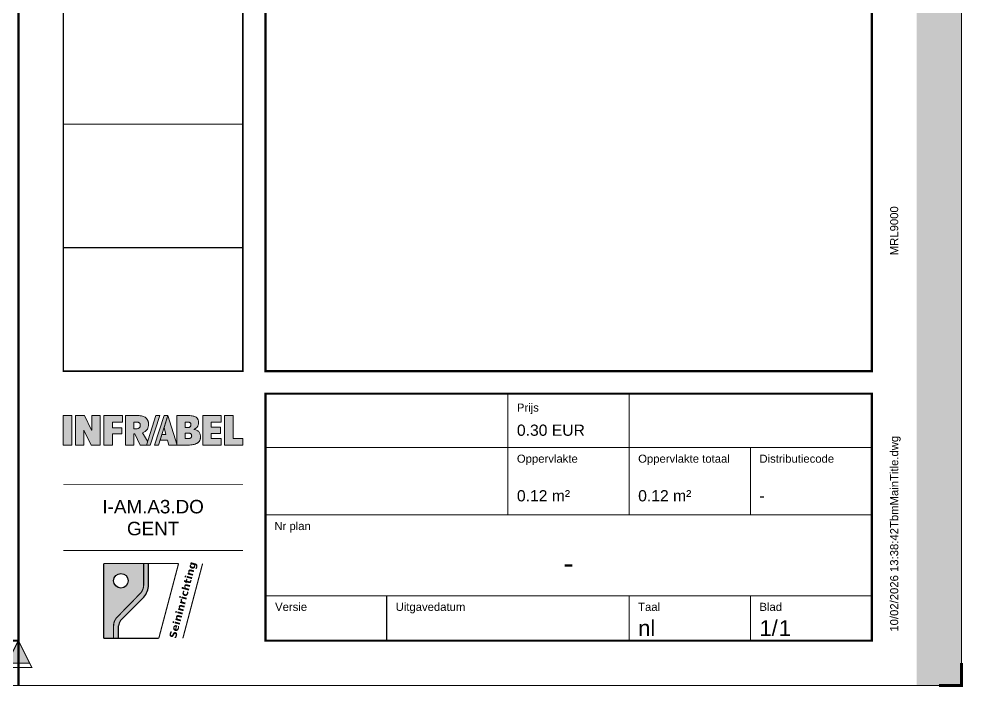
# Model space of a CAD drawing. Header units: inches. Extents: x 0 to 420, y 0 to 297.
# Drawn here: x 210.1 to 420.4, y -0.4 to 148.4 of the extents above; entities that cross this region are included whole.
import ezdxf
from ezdxf.enums import TextEntityAlignment as Align

# ---------------------------------------------------------------- set-up
doc = ezdxf.new("R2010")
doc.units = ezdxf.units.IN
doc.header["$MEASUREMENT"] = 0
doc.layers.add('TBM_PLOT_COLOR', color=7, linetype='Continuous')
doc.styles.get("Standard").update_dxf_attribs({"font": 'isoplus.shx'})
doc.styles.add('TBM', font='arial.ttf')

# ---------------------------------------------------------------- blocks, each defined once
blk = doc.blocks.new('TBM_ARROW')
at = {"color": 9, "const_width": 0.25}
blk.add_lwpolyline([(-3, 4), (3, 4), (0, 10)], close=True, dxfattribs=at)
for points in [[(0, 0), (0, 10)], [(-2.5, 5), (2.5, 5)]]:
    blk.add_lwpolyline(points, dxfattribs=at)
at = {"color": 9}
blk.add_solid([(-2.5, 5), (0, 10), (2.5, 5)], dxfattribs=at)
at = {"color": 7, "style": 'TBM', "flags": 3}
blk.add_attdef('AT_BLOCKVERSION', text='', height=2.5, dxfattribs=at).set_placement((6.72, 1.06), align=Align.MIDDLE_LEFT)
blk = doc.blocks.new('TBM_KA000185')
at = {"color": 7, "linetype": 'Continuous'}
for points, const_width in [([(-420, 0), (0, 0), (0, 297), (-420, 297)], 0.25), ([(-410, 10), (-210, 10), (-210, 287), (-410, 287)], 0.5)]:
    blk.add_lwpolyline(points, close=True, dxfattribs=dict(at, const_width=const_width))
at = {"color": 7, "linetype": 'Continuous', "const_width": 0.5}
blk.add_lwpolyline([(-210, 10), (-210, 0)], dxfattribs=at)
at = {"color": 7, "linetype": 'Continuous'}
blk.add_blockref('TBM_ARROW', (-210, 0), dxfattribs=at)
blk = doc.blocks.new('TBM_TITLE_N')
at = {"color": 7}
for points, const_width in [([(-200, 287), (-20, 287), (-20, 240), (-200, 240)], 0.35), ([(-155, 235), (-20, 235), (-20, 70), (-155, 70)], 0.5), ([(-155, 65), (-20, 65), (-20, 10), (-155, 10)], 0.5), ([(-155, 65), (-20, 65), (-20, 10), (-155, 10)], 0.5)]:
    blk.add_lwpolyline(points, close=True, dxfattribs=dict(at, const_width=const_width))
at = {"color": 7, "linetype": 'Continuous', "const_width": 0.35}
blk.add_lwpolyline([(-200, 70), (-160, 70), (-160, 235), (-200, 235)], close=True, dxfattribs=at)
at = {"color": 7, "const_width": 0.25}
for points in [[(-155, 53), (-20, 53)], [(-155, 38), (-20, 38)], [(-155, 20), (-20, 20)], [(-128, 20), (-128, 10)], [(-74, 20), (-74, 10)], [(-47, 20), (-47, 10)]]:
    blk.add_lwpolyline(points, dxfattribs=at)
at = {"color": 7, "style": 'TBM'}
for s, height, p in [('Nr plan', 1.8, (-153, 35.52)), ('Versie', 1.8, (-152.84, 17.52)), ('Uitgavedatum', 1.8, (-126, 17.52)), ('Taal', 1.8, (-72, 17.52)), ('Blad', 1.8, (-45, 17.52)), ('1/', 3.5, (-45, 12.8))]:
    blk.add_text(s, height=height, dxfattribs=at).set_placement(p, align=Align.MIDDLE_LEFT)
for tag, p in [('AT_LOGIN', (-15, 95.82)), ('AT_DWGNAME', (-15, 35.07)), ('AT_DWGDATE', (-15, 12))]:
    blk.add_attdef(tag, text='', height=1.8, rotation=90, dxfattribs=at).set_placement(p, align=Align.MIDDLE_LEFT)
blk.add_attdef('AT_PLANNUM', text='', height=5, dxfattribs=at).set_placement((-87.5, 27.31), align=Align.MIDDLE_CENTER)
for tag, p in [('AT_VERSION', (-152.84, 12.8)), ('AT_DATE', (-126, 12.8)), ('AT_LANG', (-72, 12.8)), ('AT_PAGES', (-40.7, 12.8))]:
    blk.add_attdef(tag, text='', height=3.5, dxfattribs=at).set_placement(p, align=Align.MIDDLE_LEFT)
for tag, flags, p in [('AT_TITLENUM', 1, (-153, 7.38)), ('AT_BLOCKVERSION', 3, (-153, 3.12))]:
    blk.add_attdef(tag, text='', height=2.5, dxfattribs=dict(at, flags=flags)).set_placement(p, align=Align.MIDDLE_LEFT)
blk = doc.blocks.new('TBM_INFRABEL_C')
at = {"true_color": 0x00bcf0}
for points in [[(-198.11, 60.1), (-200, 60.1), (-200, 53.55), (-198.11, 53.55)], [(-195.29, 60.1), (-197.31, 60.1), (-197.31, 53.55), (-195.42, 53.55), (-195.42, 56.95), (-193.78, 53.55), (-191.76, 53.55), (-191.76, 60.1), (-193.64, 60.1), (-193.64, 56.74)], [(-189.07, 58.67), (-186.84, 58.67), (-186.84, 60.1), (-190.95, 60.1), (-190.95, 53.55), (-189.07, 53.55), (-189.07, 56.02), (-186.99, 56.02), (-186.99, 57.42), (-189.07, 57.42)], [(-177.57, 60.1), (-179.68, 53.55), (-178.81, 53.55), (-178.33, 55.02), (-178.05, 55.91), (-178.05, 55.91), (-177.56, 57.41), (-177.57, 57.44), (-176.7, 60.1)], [(-176.7, 60.1), (-177.56, 57.41), (-177.15, 55.91), (-178.05, 55.91), (-178.33, 55.02), (-178.46, 54.61), (-176.8, 54.61), (-176.51, 53.55), (-174.71, 53.55), (-174.71, 53.85)], [(-168.94, 60.1), (-168.94, 53.55), (-164.83, 53.55), (-164.83, 54.98), (-167.08, 54.98), (-167.08, 56.13), (-164.97, 56.13), (-164.97, 57.53), (-167.08, 57.53), (-167.08, 58.67), (-164.83, 58.67), (-164.83, 60.1)], [(-164.08, 60.1), (-164.08, 53.55), (-160, 53.55), (-160, 54.98), (-162.2, 54.98), (-162.2, 60.1)], [(-174.71, 53.85), (-174.71, 53.55), (-174.61, 53.55)]]:
    blk.add_hatch(color=140, dxfattribs=at).paths.add_polyline_path(points)
h = blk.add_hatch(color=140, dxfattribs=at)
h.paths.add_polyline_path([(-186.17, 60.1), (-186.17, 53.55), (-184.28, 53.55), (-184.28, 56.02), (-184.1, 56.02), (-182.87, 53.55), (-181.51, 53.55), (-181.23, 54.42), (-182.35, 56.31), (-182.2, 56.36), (-182.04, 56.43), (-181.9, 56.5), (-181.77, 56.57), (-181.66, 56.67), (-181.55, 56.77), (-181.45, 56.88), (-181.36, 56.99), (-181.28, 57.12), (-181.21, 57.25), (-181.16, 57.39), (-181.11, 57.54), (-181.07, 57.69), (-181.05, 57.86), (-181.03, 58.03), (-181.02, 58.2), (-181.03, 58.43), (-181.05, 58.54), (-181.06, 58.64), (-181.08, 58.75), (-181.11, 58.84), (-181.14, 58.94), (-181.18, 59.02), (-181.22, 59.11), (-181.26, 59.2), (-181.31, 59.27), (-181.37, 59.35), (-181.43, 59.42), (-181.49, 59.49), (-181.56, 59.56), (-181.63, 59.62), (-181.7, 59.68), (-181.79, 59.73), (-181.88, 59.78), (-181.96, 59.83), (-182.16, 59.91), (-182.37, 59.98), (-182.6, 60.04), (-182.85, 60.07), (-183.11, 60.1), (-183.39, 60.1)])
h.paths.add_polyline_path([(-184.28, 58.67), (-183.65, 58.67), (-183.5, 58.67), (-183.38, 58.64), (-183.3, 58.63), (-183.24, 58.6), (-183.11, 58.55), (-182.99, 58.43), (-182.93, 58.33), (-182.89, 58.26), (-182.86, 58.12), (-182.85, 57.95), (-182.86, 57.78), (-182.89, 57.7), (-182.92, 57.62), (-182.95, 57.55), (-182.98, 57.48), (-183.04, 57.43), (-183.13, 57.34), (-183.22, 57.29), (-183.36, 57.22), (-183.59, 57.18), (-183.72, 57.18), (-184.28, 57.18)], flags=16)
at = {"true_color": 0x005da4}
for points in [[(-179.4, 60.1), (-181.51, 53.55), (-180.63, 53.55), (-178.53, 60.1)], [(-177.57, 60.1), (-179.68, 53.55), (-178.81, 53.55), (-176.7, 60.1)]]:
    blk.add_hatch(color=154, dxfattribs=at).paths.add_polyline_path(points)
at = {"true_color": 0x00bcf0}
h = blk.add_hatch(color=140, dxfattribs=at)
h.paths.add_polyline_path([(-169.94, 56.64), (-170.05, 56.74), (-170.18, 56.82), (-170.31, 56.89), (-170.46, 56.95), (-170.61, 57), (-170.79, 57.02), (-170.96, 57.05), (-170.82, 57.11), (-170.69, 57.17), (-170.57, 57.24), (-170.46, 57.31), (-170.36, 57.39), (-170.28, 57.47), (-170.2, 57.56), (-170.13, 57.65), (-170.07, 57.74), (-170.02, 57.85), (-169.97, 57.95), (-169.94, 58.06), (-169.91, 58.18), (-169.9, 58.3), (-169.89, 58.42), (-169.88, 58.55), (-169.89, 58.75), (-169.91, 58.93), (-169.96, 59.09), (-169.98, 59.18), (-170.02, 59.25), (-170.05, 59.33), (-170.09, 59.4), (-170.14, 59.46), (-170.18, 59.52), (-170.23, 59.58), (-170.29, 59.64), (-170.35, 59.69), (-170.42, 59.73), (-170.56, 59.83), (-170.73, 59.9), (-170.91, 59.97), (-171.11, 60.02), (-171.32, 60.05), (-171.55, 60.08), (-171.81, 60.1), (-172.08, 60.1), (-174.71, 60.1), (-174.71, 53.85), (-174.61, 53.55), (-172.18, 53.55), (-171.88, 53.56), (-171.59, 53.57), (-171.32, 53.61), (-171.06, 53.65), (-170.83, 53.71), (-170.61, 53.78), (-170.4, 53.87), (-170.29, 53.91), (-170.21, 53.96), (-170.12, 54.02), (-170.03, 54.08), (-169.96, 54.14), (-169.89, 54.21), (-169.82, 54.28), (-169.76, 54.36), (-169.7, 54.44), (-169.65, 54.52), (-169.6, 54.6), (-169.56, 54.7), (-169.52, 54.79), (-169.5, 54.9), (-169.48, 55), (-169.46, 55.1), (-169.46, 55.22), (-169.45, 55.34), (-169.46, 55.52), (-169.47, 55.69), (-169.51, 55.86), (-169.55, 56.01), (-169.6, 56.16), (-169.67, 56.29), (-169.75, 56.42), (-169.84, 56.54)])
h.paths.add_polyline_path([(-172.84, 56.23), (-172.21, 56.23), (-172.04, 56.22), (-171.89, 56.2), (-171.83, 56.19), (-171.76, 56.16), (-171.7, 56.13), (-171.64, 56.1), (-171.59, 56.06), (-171.55, 56.02), (-171.51, 55.97), (-171.47, 55.92), (-171.44, 55.86), (-171.43, 55.79), (-171.42, 55.71), (-171.41, 55.63), (-171.42, 55.56), (-171.43, 55.5), (-171.44, 55.44), (-171.45, 55.38), (-171.49, 55.33), (-171.51, 55.28), (-171.56, 55.23), (-171.6, 55.18), (-171.65, 55.14), (-171.71, 55.1), (-171.78, 55.06), (-171.86, 55.04), (-171.94, 55.02), (-172.03, 55), (-172.13, 54.99), (-172.23, 54.98), (-172.84, 54.98)], flags=16)
h.paths.add_polyline_path([(-172.84, 57.44), (-172.84, 58.67), (-172.31, 58.67), (-172.15, 58.66), (-172.02, 58.63), (-171.95, 58.62), (-171.89, 58.6), (-171.83, 58.56), (-171.78, 58.54), (-171.74, 58.5), (-171.7, 58.45), (-171.66, 58.41), (-171.63, 58.36), (-171.62, 58.3), (-171.6, 58.23), (-171.58, 58.16), (-171.58, 58.08), (-171.59, 58), (-171.6, 57.92), (-171.62, 57.85), (-171.64, 57.79), (-171.68, 57.73), (-171.71, 57.67), (-171.76, 57.63), (-171.81, 57.59), (-171.87, 57.55), (-171.92, 57.52), (-171.99, 57.49), (-172.05, 57.47), (-172.19, 57.45), (-172.34, 57.44)], flags=16)
at = {"color": 140, "lineweight": 0, "true_color": 0x00bcf0}
for points in [[(-200, 53.55), (-198.11, 53.55), (-198.11, 60.1), (-200, 60.1), (-200, 53.55)], [(-193.64, 60.1), (-193.64, 56.85), (-193.69, 56.84), (-195.29, 60.1), (-197.31, 60.1), (-197.31, 53.55), (-195.42, 53.55), (-195.42, 56.86), (-195.39, 56.88), (-193.78, 53.55), (-191.76, 53.55), (-191.76, 60.1), (-193.64, 60.1)], [(-190.95, 53.55), (-189.07, 53.55), (-189.07, 56.02), (-186.99, 56.02), (-186.99, 57.42), (-189.07, 57.42), (-189.07, 58.67), (-186.84, 58.67), (-186.84, 60.1), (-190.95, 60.1), (-190.95, 53.55)], [(-174.61, 53.55), (-176.7, 60.1), (-177.57, 57.44), (-177.15, 55.91), (-178.05, 55.91), (-178.46, 54.61), (-176.8, 54.61), (-176.51, 53.55), (-174.61, 53.55)], [(-170.96, 57.05), (-170.96, 57.05), (-170.82, 57.11), (-170.69, 57.17), (-170.57, 57.24), (-170.46, 57.31), (-170.36, 57.39), (-170.28, 57.47), (-170.2, 57.56), (-170.13, 57.65), (-170.07, 57.74), (-170.02, 57.85), (-169.97, 57.95), (-169.94, 58.06), (-169.91, 58.18), (-169.9, 58.3), (-169.89, 58.42), (-169.88, 58.55), (-169.88, 58.55), (-169.89, 58.75), (-169.91, 58.93), (-169.96, 59.09), (-169.98, 59.18), (-170.02, 59.25), (-170.05, 59.33), (-170.09, 59.4), (-170.14, 59.46), (-170.18, 59.52), (-170.23, 59.58), (-170.29, 59.64), (-170.35, 59.69), (-170.42, 59.73), (-170.56, 59.83), (-170.73, 59.9), (-170.91, 59.97), (-171.11, 60.02), (-171.32, 60.05), (-171.55, 60.08), (-171.81, 60.1), (-172.08, 60.1), (-174.71, 60.1), (-174.71, 53.55), (-172.18, 53.55), (-172.18, 53.55), (-171.88, 53.56), (-171.59, 53.57), (-171.32, 53.61), (-171.06, 53.65), (-170.83, 53.71), (-170.61, 53.78), (-170.4, 53.87), (-170.29, 53.91), (-170.21, 53.96), (-170.12, 54.02), (-170.03, 54.08), (-169.96, 54.14), (-169.89, 54.21), (-169.82, 54.28), (-169.76, 54.36), (-169.7, 54.44), (-169.65, 54.52), (-169.6, 54.6), (-169.56, 54.7), (-169.52, 54.79), (-169.5, 54.9), (-169.48, 55), (-169.46, 55.1), (-169.46, 55.22), (-169.45, 55.34), (-169.45, 55.34), (-169.46, 55.52), (-169.47, 55.69), (-169.51, 55.86), (-169.55, 56.01), (-169.6, 56.16), (-169.67, 56.29), (-169.75, 56.42), (-169.84, 56.54), (-169.94, 56.64), (-170.05, 56.74), (-170.18, 56.82), (-170.31, 56.89), (-170.46, 56.95), (-170.61, 57), (-170.79, 57.02), (-170.96, 57.05), (-170.96, 57.05)], [(-168.94, 53.55), (-164.83, 53.55), (-164.83, 54.98), (-167.08, 54.98), (-167.08, 56.13), (-164.97, 56.13), (-164.97, 57.53), (-167.08, 57.53), (-167.08, 58.67), (-164.83, 58.67), (-164.83, 60.1), (-168.94, 60.1), (-168.94, 53.55)], [(-162.2, 54.98), (-162.2, 60.1), (-164.08, 60.1), (-164.08, 53.55), (-160, 53.55), (-160, 54.98), (-162.2, 54.98)], [(-184.28, 57.18), (-184.28, 58.67), (-183.65, 58.67), (-183.65, 58.67), (-183.56, 58.67), (-183.46, 58.66), (-183.38, 58.64), (-183.3, 58.63), (-183.24, 58.6), (-183.17, 58.57), (-183.11, 58.53), (-183.05, 58.5), (-183, 58.44), (-182.97, 58.39), (-182.93, 58.33), (-182.9, 58.27), (-182.88, 58.2), (-182.86, 58.12), (-182.85, 58.05), (-182.85, 57.96), (-182.85, 57.96), (-182.85, 57.86), (-182.86, 57.78), (-182.89, 57.7), (-182.92, 57.62), (-182.95, 57.55), (-182.98, 57.48), (-183.04, 57.43), (-183.09, 57.38), (-183.15, 57.33), (-183.22, 57.29), (-183.29, 57.26), (-183.37, 57.22), (-183.44, 57.21), (-183.54, 57.19), (-183.62, 57.18), (-183.72, 57.18), (-184.28, 57.18)], [(-172.84, 58.67), (-172.31, 58.67), (-172.31, 58.67), (-172.15, 58.66), (-172.02, 58.63), (-171.95, 58.62), (-171.89, 58.6), (-171.83, 58.56), (-171.78, 58.54), (-171.74, 58.5), (-171.7, 58.45), (-171.66, 58.41), (-171.63, 58.36), (-171.62, 58.3), (-171.6, 58.23), (-171.58, 58.16), (-171.58, 58.08), (-171.58, 58.08), (-171.59, 58), (-171.6, 57.92), (-171.62, 57.85), (-171.64, 57.79), (-171.68, 57.73), (-171.71, 57.67), (-171.76, 57.63), (-171.81, 57.59), (-171.87, 57.55), (-171.92, 57.52), (-171.99, 57.49), (-172.05, 57.47), (-172.19, 57.45), (-172.34, 57.44), (-172.84, 57.44), (-172.84, 58.67)], [(-172.84, 54.98), (-172.84, 56.23), (-172.21, 56.23), (-172.21, 56.23), (-172.04, 56.22), (-171.89, 56.2), (-171.83, 56.19), (-171.76, 56.16), (-171.7, 56.13), (-171.64, 56.1), (-171.59, 56.06), (-171.55, 56.02), (-171.51, 55.97), (-171.47, 55.92), (-171.44, 55.86), (-171.43, 55.79), (-171.42, 55.71), (-171.41, 55.63), (-171.41, 55.63), (-171.42, 55.56), (-171.43, 55.5), (-171.44, 55.44), (-171.45, 55.38), (-171.49, 55.33), (-171.51, 55.28), (-171.56, 55.23), (-171.6, 55.18), (-171.65, 55.14), (-171.71, 55.1), (-171.78, 55.06), (-171.86, 55.04), (-171.94, 55.02), (-172.03, 55), (-172.13, 54.99), (-172.23, 54.98), (-172.84, 54.98)]]:
    blk.add_lwpolyline(points, close=True, dxfattribs=at)
for points in [[(-182.35, 56.31), (-182.35, 56.31), (-182.2, 56.36), (-182.04, 56.43), (-181.9, 56.5), (-181.77, 56.57), (-181.66, 56.67), (-181.55, 56.77), (-181.45, 56.88), (-181.36, 56.99), (-181.28, 57.12), (-181.21, 57.25), (-181.16, 57.39), (-181.11, 57.54), (-181.07, 57.69), (-181.05, 57.86), (-181.03, 58.03), (-181.02, 58.2), (-181.02, 58.2), (-181.03, 58.43), (-181.05, 58.54), (-181.06, 58.64), (-181.08, 58.75), (-181.11, 58.84), (-181.14, 58.94), (-181.18, 59.02), (-181.22, 59.11), (-181.26, 59.2), (-181.31, 59.27), (-181.37, 59.35), (-181.43, 59.42), (-181.49, 59.49), (-181.56, 59.56), (-181.63, 59.62), (-181.7, 59.68), (-181.79, 59.73), (-181.88, 59.78), (-181.96, 59.83), (-182.16, 59.91), (-182.37, 59.98), (-182.6, 60.04), (-182.85, 60.07), (-183.11, 60.1), (-183.39, 60.1), (-186.17, 60.1), (-186.17, 53.55), (-184.28, 53.55), (-184.28, 56.02), (-184.1, 56.02), (-182.87, 53.55), (-180.71, 53.55)], [(-181.23, 54.42), (-182.35, 56.31), (-182.35, 56.31)]]:
    blk.add_lwpolyline(points, dxfattribs=at)
at = {"color": 154, "lineweight": 0, "true_color": 0x005da4}
for points in [[(-179.4, 60.1), (-181.51, 53.55), (-180.63, 53.55), (-178.53, 60.1), (-179.4, 60.1)], [(-177.57, 60.1), (-179.68, 53.55), (-178.81, 53.55), (-176.7, 60.1), (-177.57, 60.1)]]:
    blk.add_lwpolyline(points, close=True, dxfattribs=at)
at = {"color": 7, "style": 'TBM', "flags": 3}
blk.add_attdef('AT_BLOCKVERSION', text='', height=2.5, dxfattribs=at).set_placement((-200, 49.46), align=Align.MIDDLE_LEFT)
blk = doc.blocks.new('TBM_SERVICE2')
at = {"color": 7, "linetype": 'Continuous', "const_width": 0.18}
for points in [[(-200, 44.72), (-160, 44.72)], [(-200, 30.08), (-160, 30.08)]]:
    blk.add_lwpolyline(points, dxfattribs=at)
at = {"color": 7, "style": 'TBM'}
for tag, p in [('AT_SERVICE1', (-180, 39.84)), ('AT_SERVICE2', (-180, 34.96))]:
    blk.add_attdef(tag, text='', height=3, dxfattribs=at).set_placement(p, align=Align.MIDDLE_CENTER)
at = {"color": 7, "style": 'TBM', "flags": 3}
blk.add_attdef('AT_BLOCKVERSION', text='', height=2.5, dxfattribs=at).set_placement((-194.36, 27.04), align=Align.MIDDLE_LEFT)
blk = doc.blocks.new('TBM_LOGO_SI_N')
h = blk.add_hatch(color=152)
h.paths.add_polyline_path([(-182.11, 22.4), (-182.11, 27.17), (-191.01, 27.17), (-191.01, 10.51), (-188.8, 10.51), (-188.8, 13.3, -0.195706), (-188.02, 15.22), (-182.89, 20.48, 0.195706)])
h.paths.add_polyline_path([(-188.8, 23.34, -1), (-185.56, 23.34, -1)], flags=16)
blk.add_hatch(color=253).paths.add_polyline_path([(-181.01, 27.17), (-182.11, 27.17), (-182.11, 22.4, -0.195706), (-182.89, 20.48), (-188.02, 15.22, 0.195706), (-188.8, 13.3), (-188.8, 10.51), (-187.7, 10.51), (-187.7, 13.3, -0.195706), (-187.23, 14.45), (-182.1, 19.71, 0.195706), (-181.01, 22.4)])
at = {"color": 7, "const_width": 0.25}
for points in [[(-191.01, 27.17), (-174.33, 27.17)], [(-191.01, 10.51), (-191.01, 27.17)], [(-182.11, 22.4), (-182.11, 27.17)], [(-174.33, 27.17), (-178.74, 10.51)], [(-168.98, 27.17), (-173.38, 10.51)], [(-188.02, 15.22), (-182.89, 20.48)], [(-188.8, 10.51), (-188.8, 13.3)], [(-178.74, 10.51), (-191.01, 10.51)]]:
    blk.add_lwpolyline(points, dxfattribs=at)
at = {"color": 7}
for points in [[(-181.01, 22.4), (-181.01, 27.17)], [(-187.23, 14.45), (-182.1, 19.71)], [(-187.7, 10.51), (-187.7, 13.3)]]:
    blk.add_lwpolyline(points, dxfattribs=at)
at = {"color": 7, "const_width": 0.25}
for points in [[(-182.89, 20.48, 0.195706), (-182.11, 22.4)], [(-188.02, 15.22, 0.195706), (-188.8, 13.3)]]:
    blk.add_lwpolyline(points, format="xyb", dxfattribs=at)
at = {"color": 7}
for points in [[(-182.1, 19.71, 0.195706), (-181.01, 22.4)], [(-187.23, 14.45, 0.195706), (-187.7, 13.3)]]:
    blk.add_lwpolyline(points, format="xyb", dxfattribs=at)
blk.add_circle((-187.18, 23.34), 1.62)
at = {"insert": (-176.48, 10.79), "char_height": 1.6205, "width": 166.8723, "attachment_point": 1, "rotation": 75.1122}
blk.add_mtext('{\\fVerdana|b1|i0|c0|p34;Seininrichting}', dxfattribs=at)
at = {"color": 7, "style": 'TBM', "flags": 3}
blk.add_attdef('AT_BLOCKVERSION', text='', height=2.5, dxfattribs=at).set_placement((-198.54, 7.02), align=Align.MIDDLE_LEFT)
blk = doc.blocks.new('TBM_COLORBAR06')
at = {"linetype": 'Continuous'}
blk.add_hatch(color=35, dxfattribs=at).paths.add_polyline_path([(0, 297), (-10, 297), (-10, 0), (0, 0)])
at = {"color": 7, "style": 'TBM', "flags": 3}
blk.add_attdef('AT_BLOCKVERSION', text='', height=2.5, dxfattribs=at).set_placement((-24.6, -7.63), align=Align.MIDDLE_LEFT)
blk = doc.blocks.new('TBM_SIGNATURE06_N')
at = {"color": 7, "linetype": 'Continuous', "const_width": 0.35}
blk.add_lwpolyline([(-200, 70), (-160, 70), (-160, 235), (-200, 235)], close=True, dxfattribs=at)
at = {"color": 7, "linetype": 'Continuous', "const_width": 0.25}
for points in [[(-200, 207.5), (-160, 207.5)], [(-200, 180), (-160, 180)], [(-200, 152.5), (-160, 152.5)], [(-200, 125), (-160, 125)], [(-200, 97.5), (-160, 97.5)]]:
    blk.add_lwpolyline(points, dxfattribs=at)
at = {"color": 7, "style": 'TBM'}
for tag, p in [('AT_FUNCTION1', (-198.36, 231.61)), ('AT_GRADE1', (-198.34, 228.25)), ('AT_DATE1', (-198.41, 211.98)), ('AT_NAME1', (-198.41, 208.62)), ('AT_FUNCTION2', (-198.36, 204.11)), ('AT_GRADE2', (-198.34, 200.75)), ('AT_DATE2', (-198.41, 184.48)), ('AT_NAME2', (-198.41, 181.12)), ('AT_FUNCTION3', (-198.36, 176.61)), ('AT_GRADE3', (-198.34, 173.25)), ('AT_DATE3', (-198.41, 156.98)), ('AT_NAME3', (-198.41, 153.62)), ('AT_FUNCTION4', (-198.36, 149.11)), ('AT_GRADE4', (-198.34, 145.75)), ('AT_DATE4', (-198.41, 129.48)), ('AT_NAME4', (-198.41, 126.12)), ('AT_FUNCTION5', (-198.36, 121.61)), ('AT_GRADE5', (-198.34, 118.25)), ('AT_DATE5', (-198.41, 101.98)), ('AT_NAME5', (-198.41, 98.62)), ('AT_FUNCTION6', (-198.36, 94.11)), ('AT_GRADE6', (-198.34, 90.75)), ('AT_DATE6', (-198.41, 74.48)), ('AT_NAME6', (-198.41, 71.12))]:
    blk.add_attdef(tag, p, '', height=1.8, dxfattribs=at)
for tag, p in [('AT_SIGNATURE1', (-180, 220.56)), ('AT_SIGNATURE2', (-180, 193.06)), ('AT_SIGNATURE3', (-180, 165.56)), ('AT_SIGNATURE4', (-180, 138.06)), ('AT_SIGNATURE5', (-180, 110.56)), ('AT_SIGNATURE6', (-180, 83.06))]:
    blk.add_attdef(tag, text='', height=1.8, dxfattribs=at).set_placement(p, align=Align.MIDDLE_CENTER)
for tag, flags, p in [('AT_TITLENUM', 1, (-198, 66.6)), ('AT_BLOCKVERSION', 3, (-198, 62.34))]:
    blk.add_attdef(tag, text='', height=2.5, dxfattribs=dict(at, flags=flags)).set_placement(p, align=Align.MIDDLE_LEFT)
blk = doc.blocks.new('TBM_SURF_N')
at = {"color": 7, "const_width": 0.25}
blk.add_lwpolyline([(-101, 38), (-74, 38), (-74, 53), (-101, 53)], close=True, dxfattribs=at)
at = {"color": 7, "style": 'TBM'}
blk.add_text('Oppervlakte', height=1.8, dxfattribs=at).set_placement((-99, 50.52), align=Align.MIDDLE_LEFT)
blk.add_attdef('AT_SURF', text='', height=2.5, dxfattribs=at).set_placement((-99, 42.26), align=Align.MIDDLE_LEFT)
for tag, flags, p in [('AT_TITLENUM', 1, (-99, 35)), ('AT_BLOCKVERSION', 3, (-99, 30.74))]:
    blk.add_attdef(tag, text='', height=2.5, dxfattribs=dict(at, flags=flags)).set_placement(p, align=Align.MIDDLE_LEFT)
blk = doc.blocks.new('TBM_SURFTOT_N')
at = {"color": 7, "const_width": 0.25}
blk.add_lwpolyline([(-74, 38), (-47, 38), (-47, 53), (-74, 53)], close=True, dxfattribs=at)
at = {"color": 7, "style": 'TBM'}
blk.add_text('Oppervlakte totaal', height=1.8, dxfattribs=at).set_placement((-72, 50.52), align=Align.MIDDLE_LEFT)
blk.add_attdef('AT_SURFTOT', text='', height=2.5, dxfattribs=at).set_placement((-72, 42.26), align=Align.MIDDLE_LEFT)
for tag, flags, p in [('AT_TITLENUM', 1, (-72, 35)), ('AT_BLOCKVERSION', 3, (-72, 30.74))]:
    blk.add_attdef(tag, text='', height=2.5, dxfattribs=dict(at, flags=flags)).set_placement(p, align=Align.MIDDLE_LEFT)
blk = doc.blocks.new('TBM_DISTR_N')
at = {"color": 7, "const_width": 0.25}
blk.add_lwpolyline([(-47, 38), (-20, 38), (-20, 53), (-47, 53)], close=True, dxfattribs=at)
at = {"color": 7, "style": 'TBM'}
blk.add_text('Distributiecode', height=1.8, dxfattribs=at).set_placement((-45, 50.52), align=Align.MIDDLE_LEFT)
blk.add_attdef('AT_DISTR', text='', height=2.5, dxfattribs=at).set_placement((-45, 42.26), align=Align.MIDDLE_LEFT)
for tag, flags, p in [('AT_TITLENUM', 1, (-45, 35)), ('AT_BLOCKVERSION', 3, (-45, 30.74))]:
    blk.add_attdef(tag, text='', height=2.5, dxfattribs=dict(at, flags=flags)).set_placement(p, align=Align.MIDDLE_LEFT)
blk = doc.blocks.new('TBM_PRICE_N')
at = {"color": 7, "const_width": 0.25}
blk.add_lwpolyline([(-101, 65), (-74, 65), (-74, 53), (-101, 53)], close=True, dxfattribs=at)
at = {"color": 7, "style": 'TBM'}
blk.add_text('Prijs', height=1.8, dxfattribs=at).set_placement((-99, 61))
blk.add_attdef('AT_PRICE', text='', height=2.5, dxfattribs=at).set_placement((-99, 56.86), align=Align.MIDDLE_LEFT)
for tag, flags, p in [('AT_TITLENUM', 1, (-99, 49.6)), ('AT_BLOCKVERSION', 3, (-99, 45.34))]:
    blk.add_attdef(tag, text='', height=2.5, dxfattribs=dict(at, flags=flags)).set_placement(p, align=Align.MIDDLE_LEFT)
blk = doc.blocks.new('TBM_INFO_INVISIBLE')
at = {"color": 7}
blk.add_lwpolyline([(0, 5, 0.7, 0.7, 0), (0, 0, 0.7, 0.7, 0), (-5, 0, 0, 0, 0)], format="xyseb", dxfattribs=at)
at = {"color": 7, "style": 'TBM', "flags": 1}
for tag, p, height in [('AT_KLASNUM', (-186.17, 265.08), 2.5), ('AT_PLANNUM_N_710', (-186.12, 260.35), 2.5), ('AT_LANG', (-137.12, 260.35), 2.5), ('AT_FUNCTION1', (-37.67, 259.59), 1.8), ('AT_SSPSS', (-88.6, 258.13), 2.5), ('AT_PLANNUM_F_710', (-186.12, 255.35), 2.5), ('AT_PAGE', (-137.12, 255.35), 2.5), ('AT_GRADE1', (-37.65, 256.24), 1.8), ('AT_SIGNATURE1', (-14.14, 255.7), 1.8), ('AT_SSPSS_S', (-88.6, 253.13), 2.5), ('AT_DATE1', (-37.71, 253.14), 1.8), ('AT_PLANNUM', (-186.12, 250.35), 2.5), ('AT_PAGES', (-137.12, 250.35), 2.5), ('AT_SSPSSDATE', (-88.6, 248.13), 2.5), ('AT_NAME1', (-37.71, 250.35), 1.8), ('AT_VERSION', (-186.12, 245.35), 2.5), ('AT_SURF', (-137.12, 245.35), 2.5), ('AT_FUNCTION2', (-37.67, 245.84), 1.8), ('AT_SSPSS_LIGNES', (-88.6, 243.13), 2.5), ('AT_GRADE2', (-37.65, 242.49), 1.8), ('AT_DATE', (-186.12, 240.35), 2.5), ('AT_SURFTOT', (-137.12, 240.35), 2.5), ('AT_SIGNATURE2', (-14.14, 241.95), 1.8), ('AT_SSPSS_SUBTIT', (-88.6, 238.13), 2.5), ('AT_DATE2', (-37.71, 239.39), 1.8), ('AT_LOGIN', (-186.12, 235.35), 2.5), ('AT_DWGDATE', (-137.12, 235.35), 2.5), ('AT_NAME2', (-37.71, 236.6), 1.8), ('AT_SSPSS_VOLT', (-88.6, 233.13), 2.5), ('AT_FUNCTION3', (-37.67, 232.09), 1.8), ('AT_DWGNAME', (-186.12, 230.35), 2.5), ('AT_DISTR', (-137.12, 230.35), 2.5), ('AT_DOCTYPE', (-88.6, 228.53), 2.5), ('AT_GRADE3', (-37.65, 228.74), 1.8), ('AT_SIGNATURE3', (-14.14, 228.2), 1.8), ('AT_SERVICE1', (-186.12, 225.35), 2.5), ('AT_STATUS', (-137.12, 225.35), 2.5), ('AT_DATE3', (-37.71, 225.64), 1.8), ('AT_VAR', (-88.6, 223.53), 2.5), ('AT_SERVICE2', (-186.12, 220.35), 2.5), ('AT_SPECNUM', (-137.12, 220.46), 2.5), ('AT_NAME3', (-37.71, 222.85), 1.8), ('AT_SPECIALITY_N', (-88.6, 218.53), 2.5), ('AT_FUNCTION4', (-37.67, 218.34), 1.8), ('AT_SERVICE3', (-186.12, 215.35), 2.5), ('AT_ORDRENUM', (-137.12, 215.35), 2.5), ('AT_GRADE4', (-37.65, 214.99), 1.8), ('AT_CATEGORY_N', (-88.6, 213.53), 2.5), ('AT_SIGNATURE4', (-14.14, 214.45), 1.8), ('AT_PRICE', (-186.12, 210.35), 2.5), ('AT_DOCSTATUS', (-137.12, 210.35), 2.5), ('AT_DATE4', (-37.71, 211.89), 1.8), ('AT_SUBCATEGORY_N', (-88.6, 208.53), 2.5), ('AT_NAME4', (-37.71, 209.1), 1.8), ('AT_SCALE', (-186.12, 205.35), 2.5), ('AT_TRAV_511A', (-137.12, 205.25), 2.5), ('AT_SUBJECT_N', (-88.6, 203.53), 2.5), ('AT_FUNCTION5', (-37.67, 204.59), 1.8), ('AT_NN_511A', (-137.12, 201.54), 2.5), ('AT_MATERIAL_N', (-186.12, 200.35), 2.5), ('AT_GRADE5', (-37.65, 201.24), 1.8), ('AT_SIGNATURE5', (-14.14, 200.7), 1.8), ('AT_DOSS_511A', (-137.12, 197.75), 2.5), ('AT_SPECIALITY_F', (-88.6, 198.3), 2.5), ('AT_DATE5', (-37.71, 198.14), 1.8), ('AT_MATERIAL_F', (-186.12, 195.35), 2.5), ('AT_CATEGORY_F', (-88.6, 193.3), 2.5), ('AT_NAME5', (-37.71, 195.35), 1.8), ('AT_DOSSING_511A', (-137.12, 192.72), 2.5), ('AT_SETID', (-186.12, 190.35), 2.5), ('AT_DOSSIER', (-137.12, 188.93), 2.5), ('AT_FUNCTION6', (-37.67, 190.84), 1.8), ('AT_SUBCATEGORY_F', (-88.6, 188.3), 2.5), ('AT_GRADE6', (-37.65, 187.49), 1.8), ('AT_SIGNATURE6', (-14.14, 186.95), 1.8), ('AT_DATA_ZONE_N', (-186.12, 183.77), 2.5), ('AT_DATA_ZONE_F', (-137.12, 183.77), 2.5), ('AT_SUBJECT_F', (-88.6, 183.3), 2.5), ('AT_DATE6', (-37.71, 184.39), 1.8), ('AT_NAME6', (-37.71, 181.6), 1.8), ('AT_DATA_LINENUM_N', (-186.12, 178.77), 2.5), ('AT_DATA_LINENUM_F', (-137.12, 178.77), 2.5), ('AT_SPECIALITY_CODE', (-88.6, 179.01), 2.5), ('AT_FUNCTION7', (-37.67, 177.09), 1.8), ('AT_DATA_STATION_N', (-186.12, 173.77), 2.5), ('AT_DATA_STATION_F', (-137.12, 173.77), 2.5), ('AT_CATEGORY_CODE', (-88.6, 174.01), 2.5), ('AT_GRADE7', (-37.65, 173.74), 1.8), ('AT_SIGNATURE7', (-14.14, 173.2), 1.8), ('AT_DATE7', (-37.71, 170.64), 1.8), ('AT_DATA_BLOCKNUM_N', (-186.12, 168.77), 2.5), ('AT_DATA_BLOCKNUM_F', (-137.12, 168.77), 2.5), ('AT_SUBCATEGORY_CODE', (-88.6, 169.01), 2.5), ('AT_NAME7', (-37.71, 167.85), 1.8), ('AT_DATA_LINESECTION_N', (-186.12, 163.77), 2.5), ('AT_DATA_LINESECTION_F', (-137.12, 163.77), 2.5), ('AT_SUBJECT_CODE', (-88.6, 164.01), 2.5), ('AT_FUNCTION8', (-37.67, 163.34), 1.8), ('AT_DATA_BUILDING_N', (-186.12, 158.77), 2.5), ('AT_DATA_BUILDING_F', (-137.12, 158.77), 2.5), ('AT_STATION_CODE', (-88.6, 159.01), 2.5), ('AT_GRADE8', (-37.65, 159.99), 1.8), ('AT_SIGNATURE8', (-14.14, 159.45), 1.8), ('AT_DATE8', (-37.71, 156.89), 1.8), ('AT_DATA_ADDRESS_N', (-186.12, 153.77), 2.5), ('AT_DATA_ADDRESS_F', (-137.12, 153.77), 2.5), ('AT_KB', (-88.6, 154.71), 2.5), ('AT_NAME8', (-37.71, 154.1), 1.8), ('AT_LINE_CODE', (-88.6, 149.71), 2.5), ('AT_FUNCTION9', (-37.67, 149.59), 1.8), ('AT_DATA_CITY_N', (-186.12, 148.77), 2.5), ('AT_DATA_CITY_F', (-137.12, 148.77), 2.5), ('AT_DATA_LINESECTION', (-88.6, 144.71), 2.5), ('AT_GRADE9', (-37.65, 146.24), 1.8), ('AT_SIGNATURE9', (-14.14, 145.7), 1.8), ('AT_DATA_DESC_N', (-186.12, 143.77), 2.5), ('AT_DATA_DESC_F', (-137.12, 143.77), 2.5), ('AT_DATE9', (-37.71, 143.14), 1.8), ('AT_DATA_DESC_LONG_N', (-186.12, 138.77), 2.5), ('AT_DATA_DESC_LONG_F', (-137.12, 138.77), 2.5), ('AT_DATA_TYPE_710', (-89.16, 140.33), 2.5), ('AT_NAME9', (-37.71, 140.35), 1.8), ('AT_DATA_RANG_710', (-89.16, 135.33), 2.5), ('AT_FUNCTION10', (-37.67, 135.84), 1.8), ('AT_DATA_DESC1_N', (-186.12, 133.77), 2.5), ('AT_DATA_DESC1_F', (-137.12, 133.77), 2.5), ('AT_DATA_ROOSTER_710', (-89.16, 130.33), 2.5), ('AT_GRADE10', (-37.65, 132.49), 1.8), ('AT_SIGNATURE10', (-14.14, 131.95), 1.8), ('AT_DATA_DESC2_N', (-186.12, 128.77), 2.5), ('AT_DATA_DESC2_F', (-137.12, 128.77), 2.5), ('AT_DATE10', (-37.71, 129.39), 1.8), ('AT_NAME10', (-37.71, 126.6), 1.8), ('AT_DATA_DESC3_N', (-186.12, 123.77), 2.5), ('AT_DATA_DESC3_F', (-137.12, 123.77), 2.5), ('AT_DATA_GRADE_710', (-89.16, 125.33), 2.5), ('AT_DATA_GRILLE_710', (-89.16, 120.33), 2.5), ('AT_FUNCTION11', (-37.67, 122.09), 1.8), ('AT_DATA_DESC4_N', (-186.12, 119.21), 2.5), ('AT_DATA_DESC4_F', (-137.12, 119.21), 2.5), ('AT_GRADE11', (-37.65, 118.74), 1.8), ('AT_SIGNATURE11', (-14.14, 118.2), 1.8), ('AT_DATA_KM', (-89.16, 115.82), 2.5), ('AT_DATA_DESC5_N', (-186.12, 114.21), 2.5), ('AT_DATA_DESC5_F', (-137.12, 114.21), 2.5), ('AT_DATE11', (-37.82, 115.64), 1.8), ('AT_NAME11', (-37.82, 112.85), 1.8), ('AT_DATA_DESC6_N', (-186.12, 109.21), 2.5), ('AT_DATA_DESC6_F', (-137.12, 109.21), 2.5), ('AT_DATA_LINEDESC', (-89.16, 110.82), 2.5), ('AT_FUNCTION12', (-37.77, 108.34), 1.8), ('AT_OBSOLETE', (-89.16, 105.82), 2.5), ('AT_DATA_DESC7_N', (-186.12, 104.21), 2.5), ('AT_DATA_DESC7_F', (-137.12, 104.21), 2.5), ('AT_GRADE12', (-37.75, 104.99), 1.8), ('AT_SIGNATURE12', (-14.25, 104.45), 1.8), ('AT_REFNUM', (-89.16, 100.82), 2.5), ('AT_DATE12', (-37.82, 101.89), 1.8), ('AT_DATA_DESC8_N', (-186.12, 99.21), 2.5), ('AT_DATA_DESC8_F', (-137.12, 99.21), 2.5), ('AT_NAME12', (-37.82, 99.1), 1.8), ('AT_DATA_DESC9_N', (-186.12, 94.21), 2.5), ('AT_DATA_DESC9_F', (-137.12, 94.21), 2.5), ('AT_BUILDING_CODE', (-89.16, 95.82), 2.5), ('AT_DATE_SIGNED', (-38.27, 95.77), 1.8), ('AT_NAME_SIGNED', (-38.27, 92.98), 1.8), ('AT_PARCEL_CODE', (-89.16, 90.82), 2.5), ('AT_DATA_DESC10_N', (-186.12, 89.21), 2.5), ('AT_DATA_DESC10_F', (-137.12, 89.21), 2.5), ('AT_DATE_VERIFIED', (-38.44, 89.89), 1.8), ('AT_EDISON_ID', (-89.16, 85.82), 2.5), ('AT_NAME_VERIFIED', (-38.44, 87.1), 1.8), ('AT_DATA_DESC11_N', (-186.12, 84.21), 2.5), ('AT_DATA_DESC11_F', (-137.12, 84.21), 2.5), ('AT_DATE_DRESSED', (-38.62, 84), 1.8), ('AT_VAULT_STATUS', (-89.16, 81.24), 2.5), ('AT_NAME_DRESSED', (-38.62, 81.21), 1.8), ('AT_DATA_DESC_S_N', (-186.12, 79.21), 2.5), ('AT_DATA_DESC_S_F', (-137.12, 79.21), 2.5), ('AT_DATE_APPROVED', (-38.79, 78.12), 1.8), ('AT_MODIFTXTTOP4', (-151.93, 74.05), 2.5), ('AT_VERIF4', (-113.28, 73.62), 2.5), ('AT_SAP_ID', (-90.16, 74.82), 2.5), ('AT_NAME_APPROVED', (-38.79, 75.33), 1.8), ('AT_DATE_PROPOSED', (-38.96, 72.23), 1.8), ('AT_MODIFTXTMIDD4', (-151.93, 70.87), 2.5), ('AT_TRANS4', (-113.28, 70.79), 2.5), ('AT_DES4', (-92.41, 70.79), 2.5), ('AT_MODIFTXTBOTT4', (-151.93, 67.86), 2.5), ('AT_TRAV4', (-113.28, 67.96), 2.5), ('AT_VISA4', (-92.41, 67.96), 2.5), ('AT_SWITCH', (-72.29, 68.4), 2.5), ('AT_NAME_PROPOSED', (-38.96, 69.44), 1.8), ('AT_MODIFTXTTOP3', (-151.93, 64.08), 2.5), ('AT_VERIF3', (-113.28, 64.08), 2.5), ('AT_SAP_DESC_N', (-72.29, 64.4), 2.5), ('AT_MODIFTXTMIDD3', (-151.93, 61.26), 2.5), ('AT_TRANS3', (-113.28, 61.26), 2.5), ('AT_DES3', (-92.41, 61.26), 2.5), ('AT_SAP_DESC_F', (-72.33, 59.81), 2.5), ('AT_EPLAN_REVISION', (-33.26, 59.43), 2.5), ('AT_MODIFTXTBOTT3', (-151.93, 58.43), 2.5), ('AT_TRAV3', (-113.28, 58.43), 2.5), ('AT_VISA3', (-92.41, 58.43), 2.5), ('AT_MODIFTXTTOP2', (-151.93, 54.72), 2.5), ('AT_VERIF2', (-113.28, 54.72), 2.5), ('AT_REV_DESC_NL', (-71.99, 54.77), 2.5), ('AT_ECO_NUMBER', (-33.26, 53.99), 2.5), ('AT_MODIFTXTMIDD2', (-151.93, 51.89), 2.5), ('AT_TRANS2', (-113.28, 51.89), 2.5), ('AT_DES2', (-92.41, 51.89), 2.5), ('AT_MODIFTXTBOTT2', (-151.93, 49.07), 2.5), ('AT_TRAV2', (-113.28, 49.07), 2.5), ('AT_VISA2', (-92.41, 49.07), 2.5), ('AT_REV_DESC_FR', (-71.99, 49.77), 2.5), ('AT_ECO_STATE', (-33.26, 48.54), 2.5), ('AT_MODIFTXTTOP1', (-151.93, 45.19), 2.5), ('AT_VERIF1', (-113.28, 45.19), 2.5), ('AT_NN_BOM', (-71.99, 44.77), 2.5), ('AT_NN_BOM_2', (-33.37, 44.26), 2.5), ('AT_MODIFTXTMIDD1', (-151.93, 42.36), 2.5), ('AT_TRANS1', (-113.28, 42.36), 2.5), ('AT_DES1', (-92.41, 42.36), 2.5), ('AT_MODIFTXTBOTT1', (-151.93, 39.53), 2.5), ('AT_VISA1', (-92.41, 39.53), 2.5), ('AT_KP_FROM', (-71.99, 39.77), 2.5), ('AT_NN_2', (-33.98, 39.75), 2.5), ('AT_TRAV1', (-113.28, 39.53), 2.5), ('AT_CHANGE_IMPACT_SHORT_1', (-142.53, 33.39), 2.5), ('AT_KP_TO', (-71.99, 34.77), 2.5), ('AT_CHANGE_IMPACT_1', (-187.59, 32.02), 2.5), ('AT_TB_QUALITY', (-71.99, 29.77), 2.5), ('AT_CHANGE_IMPACT_2', (-187.78, 27.91), 2.5), ('AT_CHANGE_IMPACT_SHORT_2', (-142.53, 28.89), 2.5), ('AT_CHANGE_IMPACT_3', (-187, 24.98), 2.5), ('AT_CHANGE_IMPACT_SHORT_3', (-142.14, 24.2), 2.5), ('AT_TB_DOCNR', (-71.99, 24.77), 2.5), ('AT_CHANGE_IMPACT_4', (-188.37, 21.46), 2.5), ('AT_CHANGE_IMPACT_SHORT_4', (-142.33, 20.88), 2.5), ('AT_CHANGE_IMPACT_5', (-188.76, 18.14), 2.5), ('AT_CHANGE_IMPACT_SHORT_5', (-142.73, 17.55), 2.5), ('AT_SECURITY_COMPANYNAME', (-79.74, 17.94), 2.5), ('AT_SECURITY_ONESUPPLIERONLY', (-79.74, 13.75), 2.5), ('AT_V437', (-189.5, 11.19), 2.5), ('AT_RAMSES', (-146.55, 10.93), 2.5), ('AT_SECURITY_EXTERNALSENSITIVEDATA', (-79.74, 9.71), 2.5), ('AT_NR_SWITCH', (-189.5, 6.59), 2.5), ('AT_RAMSES_SUB', (-146.62, 6.25), 2.5), ('AT_SECURITY_INTERNALSENSITIVEDATA', (-79.74, 5.52), 2.5), ('AT_ID_SWITCH', (-189.5, 1.78), 2.5), ('AT_RAMSES_BUILDING', (-146.62, 1.45), 2.5), ('AT_NR_DIR_BASCOUP', (-189.5, -2.67), 2.5), ('AT_CAB_SPEC', (-145.23, -3.85), 2.5), ('AT_OF_BASCOUP', (-189.5, -6.52), 2.5)]:
    blk.add_attdef(tag, p, '', height=height, dxfattribs=at)
at = {"color": 7, "linetype": 'Continuous', "style": 'TBM', "flags": 1}
for tag, p in [('AT_MODVERSION4', (-187.12, 74.58)), ('AT_MODDATE4', (-187.12, 69.58)), ('AT_MODVERSION3', (-187.12, 64.58)), ('AT_MODDATE3', (-187.12, 59.58)), ('AT_MODVERSION2', (-187.12, 54.3)), ('AT_MODDATE2', (-187.12, 49.63)), ('AT_MODVERSION1', (-187.12, 44.58)), ('AT_MODDATE1', (-187.12, 39.53))]:
    blk.add_attdef(tag, p, '', height=2.5, dxfattribs=at)
at = {"color": 7, "style": 'TBM'}
for tag, flags, p in [('AT_TITLENUM', 1, (-189.12, -8.79)), ('AT_FILENAME_S02', 1, (-149.85, -8.79)), ('AT_BLOCKVERSION', 3, (-189.12, -13.05)), ('AT_FILENAME_LAST', 1, (-149.85, -13.05)), ('AT_DISTRVERSION', 3, (-111.18, -13.05)), ('AT_SAVEREV', 3, (-72.16, -13.05)), ('AT_TBMVERSION', 3, (-43.91, -13.05))]:
    blk.add_attdef(tag, text='', height=2.5, dxfattribs=dict(at, flags=flags)).set_placement(p, align=Align.MIDDLE_LEFT)

msp = doc.modelspace()

# ---------------------------------------------------------------- block references
at = {"color": 7, "linetype": 'Continuous'}
for name in ['TBM_KA000185', 'TBM_SIGNATURE06_N', 'TBM_INFO_INVISIBLE']:
    msp.add_blockref(name, (420, 0), dxfattribs=at)
ref = msp.add_blockref('TBM_TITLE_N', (420, 0), dxfattribs=at)
ref.add_attrib('AT_PLANNUM', '-', dxfattribs={"color": 7, "height": 5, "style": 'TBM'}).set_placement((332.5, 27.31), align=Align.MIDDLE_CENTER)
ref.add_attrib('AT_LANG', 'nl', dxfattribs={"color": 7, "height": 3.5, "style": 'TBM'}).set_placement((348, 12.8), align=Align.MIDDLE_LEFT)
ref.add_attrib('AT_PAGES', '1', dxfattribs={"color": 7, "height": 3.5, "style": 'TBM'}).set_placement((379.3, 12.8), align=Align.MIDDLE_LEFT)
ref.add_attrib('AT_DWGDATE', '10/02/2026 13:38:42', dxfattribs={"color": 7, "height": 1.8, "rotation": 90, "style": 'TBM'}).set_placement((405, 12), align=Align.MIDDLE_LEFT)
ref.add_attrib('AT_DWGNAME', 'TbmMainTitle.dwg', dxfattribs={"color": 7, "height": 1.8, "rotation": 90, "style": 'TBM'}).set_placement((405, 35.07), align=Align.MIDDLE_LEFT)
ref.add_attrib('AT_LOGIN', 'MRL9000', dxfattribs={"color": 7, "height": 1.8, "rotation": 90, "style": 'TBM'}).set_placement((405, 95.82), align=Align.MIDDLE_LEFT)
for name, values in [('TBM_PRICE_N', {'AT_PRICE': '0.30 EUR'}), ('TBM_SURF_N', {'AT_SURF': '0.12 m²'}), ('TBM_SURFTOT_N', {'AT_SURFTOT': '0.12 m²'}), ('TBM_DISTR_N', {'AT_DISTR': '-'}), ('TBM_SERVICE2', {'AT_SERVICE1': 'I-AM.A3.DO', 'AT_SERVICE2': 'GENT'})]:
    msp.add_blockref(name, (420, 0), dxfattribs=at).add_auto_attribs(values)
at = {"layer": 'TBM_PLOT_COLOR', "color": 7, "linetype": 'Continuous'}
for name in ['TBM_COLORBAR06', 'TBM_INFRABEL_C', 'TBM_LOGO_SI_N']:
    msp.add_blockref(name, (420, 0), dxfattribs=at)

doc.saveas('drawing.dxf')
